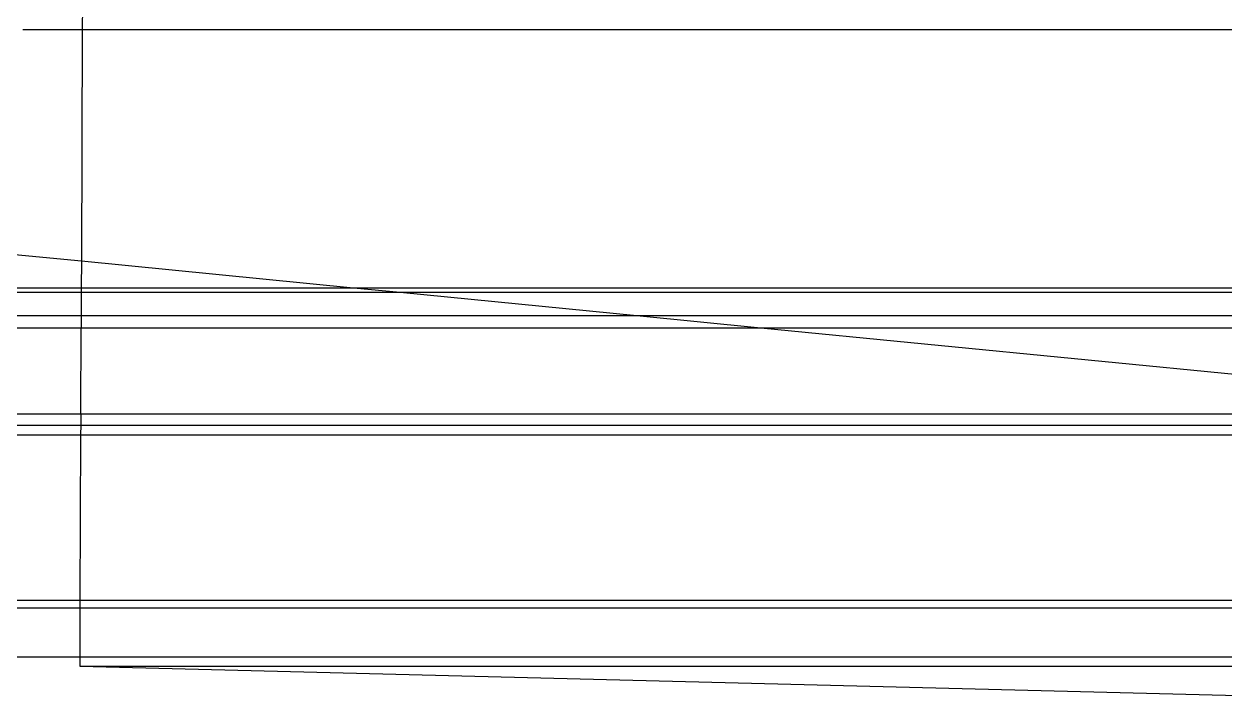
# Model space of a CAD drawing. Extents: x -24961 to 905641, y -154323 to 635957.
# Drawn here: x 396170.37 to 396178.18, y -143413.4 to -143409.03 of the extents above; entities that cross this region are included whole.
import ezdxf

# ---------------------------------------------------------------- set-up
doc = ezdxf.new("R2010")
doc.units = 0
doc.header["$LTSCALE"] = 1000
doc.header["$MEASUREMENT"] = 0

msp = doc.modelspace()

# ---------------------------------------------------------------- linework, layer by layer
for p, q in [((396170.7477, -143408.9151), (396170.7471, -143409.0652)), ((396170.36, -143409.0652), (396170.7471, -143409.0652)), ((396170.7471, -143409.0652), (396170.7408, -143410.572)), ((396170.7471, -143409.0652), (396178.3521, -143409.0652)), ((396170.3085, -143410.5295), (396170.7408, -143410.572)), ((396170.7408, -143410.572), (396170.7401, -143410.746)), ((396170.7408, -143410.572), (396172.5112, -143410.746)), ((396170.3009, -143410.746), (396170.7401, -143410.746)), ((396170.7401, -143410.746), (396170.74, -143410.7758)), ((396170.7401, -143410.746), (396172.5112, -143410.746)), ((396172.5112, -143410.746), (396178.409, -143410.746)), ((396172.5112, -143410.746), (396172.8146, -143410.7758)), ((396170.2998, -143410.7758), (396170.74, -143410.7758)), ((396170.74, -143410.7758), (396170.7394, -143410.927)), ((396170.74, -143410.7758), (396172.8146, -143410.7758)), ((396172.8146, -143410.7758), (396178.4089, -143410.7758)), ((396172.8146, -143410.7758), (396174.3531, -143410.927)), ((396170.2945, -143410.927), (396170.7394, -143410.927)), ((396170.7394, -143410.927), (396170.739, -143411.0061)), ((396170.7394, -143410.927), (396174.3531, -143410.927)), ((396174.3531, -143410.927), (396178.4083, -143410.927)), ((396174.3531, -143410.927), (396175.1586, -143411.0061)), ((396170.2917, -143411.0061), (396170.739, -143411.0061)), ((396170.7367, -143411.5658), (396170.739, -143411.0061)), ((396170.739, -143411.0061), (396175.1586, -143411.0061)), ((396175.1586, -143411.0061), (396178.4079, -143411.0061)), ((396175.1586, -143411.0061), (396178.4066, -143411.3253)), ((396170.2721, -143411.5658), (396170.7367, -143411.5658)), ((396170.7367, -143411.5658), (396170.7364, -143411.64)), ((396170.7367, -143411.5658), (396178.4056, -143411.5658)), ((396170.2673, -143411.7023), (396170.7361, -143411.7023)), ((396170.2694, -143411.64), (396170.7364, -143411.64)), ((396170.7361, -143411.7023), (396170.7317, -143412.7785)), ((396170.7364, -143411.64), (396170.7361, -143411.7023)), ((396170.7361, -143411.7023), (396178.405, -143411.7023)), ((396170.7364, -143411.64), (396178.4053, -143411.64)), ((396170.2294, -143412.7785), (396170.7317, -143412.7785)), ((396170.7317, -143412.7785), (396170.7315, -143412.8293)), ((396170.7317, -143412.7785), (396178.4006, -143412.7785)), ((396170.2276, -143412.8293), (396170.7315, -143412.8293)), ((396170.7315, -143412.8293), (396170.7302, -143413.1469)), ((396170.7315, -143412.8293), (396178.4004, -143412.8293)), ((396170.2164, -143413.1469), (396170.7302, -143413.1469)), ((396170.7302, -143413.1469), (396170.7299, -143413.2085)), ((396170.7302, -143413.1469), (396178.3991, -143413.1469)), ((396170.7299, -143413.2085), (396178.398, -143413.402)), ((396170.7299, -143413.2085), (396178.3988, -143413.2085))]:
    msp.add_line(p, q)

doc.saveas('drawing.dxf')
